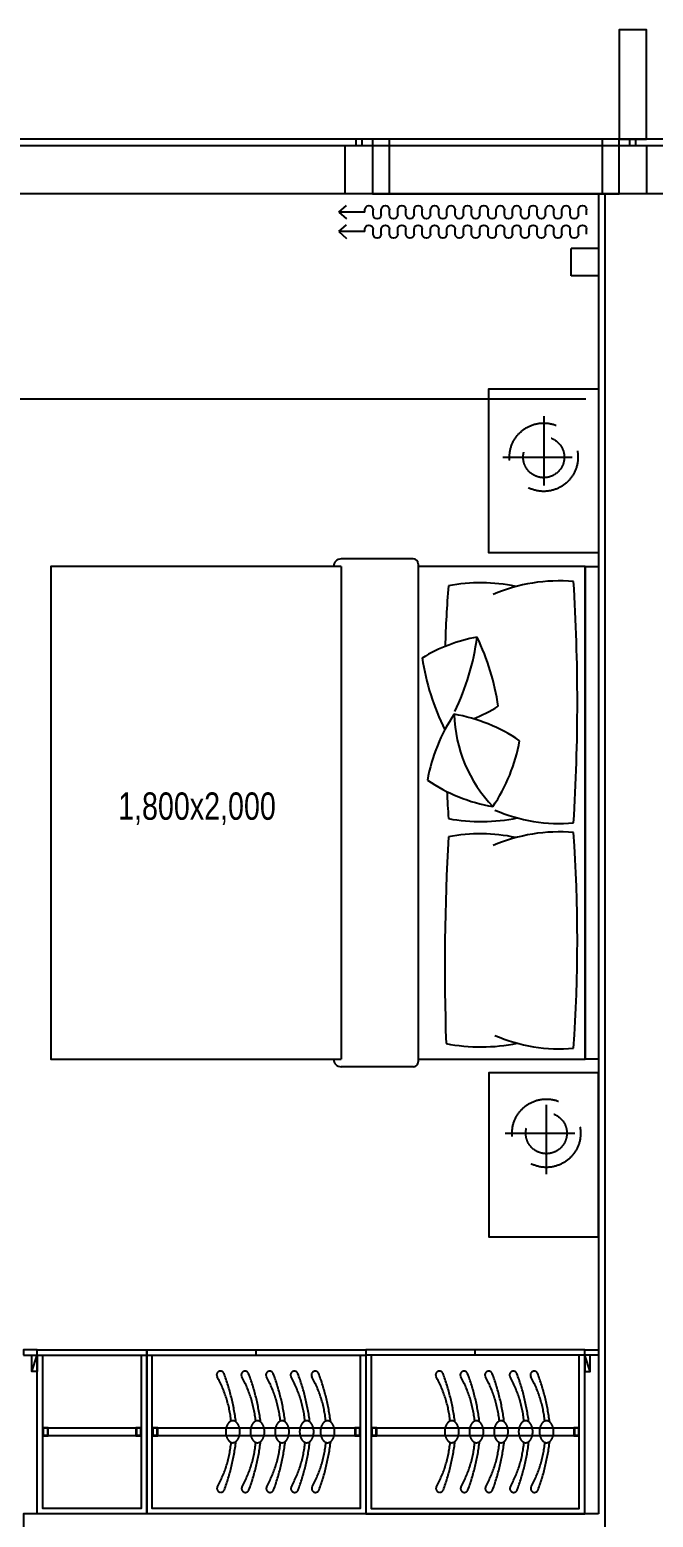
# Model space of a CAD drawing. Header units: millimetres. Extents: x 10000 to 302800, y 6800 to 229018.
# Drawn here: x 223176 to 225453, y 44590 to 50028 of the extents above; entities that cross this region are included whole.
import ezdxf
from ezdxf.enums import TextEntityAlignment as Align

# ---------------------------------------------------------------- set-up
doc = ezdxf.new("R2010")
doc.units = ezdxf.units.MM
doc.header["$LTSCALE"] = 400
doc.header["$MEASUREMENT"] = 0
for name, pattern in [('X-GRID_5~ROOF$0$CENTER2', [1.125, 0.75, -0.125, 0.125, -0.125]), ('X-ROOM TYPE-SR-1.3+1.7Bay$0$CONTINOUS', [0]), ('X-ROOM TYPE-SR-1.3+1.7Bay$0$HIDDEN', [0.375, 0.25, -0.125]), ('X-ROOM TYPE-SR-1.3+1.7Bay$0$X-ROOM TYPE-SR-3Bay$0$X-ROOM TYPE-SR-3Bay$0$HIDDEN2', [4.7625, 3.175, -1.5875])]:
    doc.linetypes.add(name, pattern=pattern)
doc.layers.get('0').update_dxf_attribs({"linetype": 'CONTINUOUS'})
for name, color, linetype in [('A-TXT1', 3, 'CONTINUOUS'), ('X-EXT_9F$0$A-ELES', 252, 'CONTINUOUS'), ('X-EXT_9F$0$A-WIN', 6, 'CONTINUOUS'), ('X-frame Hotel 9~19F$0$A-WINF', 4, 'CONTINUOUS'), ('X-GRID_5~ROOF$0$A-CEN1', 1, 'X-GRID_5~ROOF$0$CENTER2'), ('X-ROOM TYPE-SR-1.3+1.7Bay$0$.WA_BUILT-IN LOW', 252, 'CONTINUOUS'), ('X-ROOM TYPE-SR-1.3+1.7Bay$0$.WA_Built-in_Lower', 252, 'CONTINUOUS'), ('X-ROOM TYPE-SR-1.3+1.7Bay$0$.WA_Curtain', 252, 'CONTINUOUS'), ('X-ROOM TYPE-SR-1.3+1.7Bay$0$.WA_FP_Furn', 252, 'X-ROOM TYPE-SR-1.3+1.7Bay$0$CONTINOUS'), ('X-ROOM TYPE-SR-1.3+1.7Bay$0$.WA_Wall-Finish', 252, 'CONTINUOUS'), ('X-ROOM TYPE-SR-1.3+1.7Bay$0$A-WALD', 7, 'CONTINUOUS'), ('X-ROOM TYPE-SR-1.3+1.7Bay$0$X-ROOM TYPE-SR-3Bay$0$ID_FP-FURN LOOSE', 252, 'CONTINUOUS')]:
    doc.layers.add(name, color=color, linetype=linetype)
doc.styles.add('X-ROOM TYPE-SR-1.3+1.7Bay$0$Hrtext', font='', dxfattribs={"width": 0.8})
doc.styles.get('X-ROOM TYPE-SR-1.3+1.7Bay$0$Hrtext').set_extended_font_data('Dotum')

# ---------------------------------------------------------------- blocks, each defined once
blk = doc.blocks.new('X-frame Hotel 9~19F$0$frame_hotel(24Tglass)')
at = {"layer": 'X-frame Hotel 9~19F$0$A-WINF'}
for p, q in [((-50, 250), (50, 250)), ((-50, 74), (-50, 250)), ((50, 250), (50, 74)), ((-50, 74), (50, 74)), ((-11.5, 74), (-11.5, 50)), ((11.5, 50), (11.5, 74)), ((-11.5, 50), (11.5, 50))]:
    blk.add_line(p, q, dxfattribs=at)
blk = doc.blocks.new('X-frame Hotel 9~19F')
at = {"layer": 'X-frame Hotel 9~19F$0$A-WINF'}
for p, q in [((220548.8, 68021.2), (219648.8, 68021.2)), ((219648.8, 68021.2), (219648.8, 67821.2)), ((219708.8, 68021.2), (219708.8, 67821.2)), ((220488.8, 67821.2), (220488.8, 68021.2)), ((220548.8, 67821.2), (220548.8, 68021.2)), ((219648.8, 67821.2), (220548.8, 67821.2))]:
    blk.add_line(p, q, dxfattribs=at)
blk.add_lwpolyline([(220548.8, 68021.2), (220648.8, 68021.2), (220648.8, 68421.2), (220548.8, 68421.2)], close=True, dxfattribs=at)
at = {"rotation": 180}
for p in [(219598.8, 68071.2), (220598.8, 68071.2)]:
    blk.add_blockref('X-frame Hotel 9~19F$0$frame_hotel(24Tglass)', p, dxfattribs=at)
blk = doc.blocks.new('X-EXT_9F')
at = {"layer": 'X-EXT_9F$0$A-ELES', "ltscale": 10}
blk.add_lwpolyline([(175648.8, 36721.2), (234348.8, 36721.2, 0.414214), (236148.8, 38521.2), (236148.8, 66021.2, 0.414214), (234348.8, 67821.2), (175648.8, 67821.2, 0.414214), (173848.8, 66021.2), (173848.8, 38521.2, 0.414214)], format="xyb", close=True, dxfattribs=at)
at = {"layer": 'X-EXT_9F$0$A-WIN', "ltscale": 10}
for points in [[(175648.8, 36521.2), (234348.8, 36521.2, 0.414214), (236348.8, 38521.2), (236348.8, 66021.2, 0.414214), (234348.8, 68021.2), (175648.8, 68021.2, 0.414214), (173648.8, 66021.2), (173648.8, 38521.2, 0.414214)], [(175648.8, 36545.2), (234348.8, 36545.2, 0.414214), (236324.8, 38521.2), (236324.8, 66021.2, 0.414214), (234348.8, 67997.2), (175648.8, 67997.2, 0.414214), (173672.8, 66021.2), (173672.8, 38521.2, 0.414214)]]:
    blk.add_lwpolyline(points, format="xyb", close=True, dxfattribs=at)
blk.add_blockref('X-frame Hotel 9~19F', (0, 0))
blk = doc.blocks.new('X-GRID_5~ROOF')
at = {"layer": 'X-GRID_5~ROOF$0$A-CEN1', "ltscale": 10}
blk.add_lwpolyline([(251927.3, 67071.2), (158516.9, 67071.2)], dxfattribs=at)
blk = doc.blocks.new('X-ROOM TYPE-SR-1.3+1.7Bay$0$窗帘')
for p, q in [((-375, 52.9), (-375, 70.9)), ((-345, 52.9), (-345, 70.9)), ((-315, 52.9), (-315, 70.9)), ((-285, 52.9), (-285, 70.9)), ((-255, 52.9), (-255, 70.9)), ((-225, 52.9), (-225, 70.9)), ((-195, 52.9), (-195, 70.9)), ((-165, 52.9), (-165, 70.9)), ((-135, 52.9), (-135, 70.9)), ((-105, 52.9), (-105, 70.9)), ((-75, 52.9), (-75, 70.9)), ((-45, 52.9), (-45, 70.9)), ((-15, 52.9), (-15, 70.9)), ((15, 52.9), (15, 70.9)), ((45, 52.9), (45, 70.9)), ((75, 52.9), (75, 70.9)), ((105, 52.9), (105, 70.9)), ((135, 52.9), (135, 70.9)), ((165, 52.9), (165, 70.9)), ((195, 52.9), (195, 70.9)), ((225, 52.9), (225, 70.9)), ((255, 52.9), (255, 70.9)), ((285, 52.9), (285, 70.9)), ((315, 52.9), (315, 70.9)), ((345, 52.9), (345, 70.9)), ((375, 52.9), (375, 70.9)), ((405, 52.9), (405, 70.9)), ((435, 61.9), (435, 70.9)), ((435, 61.9), (530.1, 61.9)), ((530.1, 61.9), (501.5, 86.5)), ((530.1, 61.9), (501.5, 37.2)), ((-375, -18), (-375, 0)), ((-345, -18), (-345, 0)), ((-315, -18), (-315, 0)), ((-285, -18), (-285, 0)), ((-255, -18), (-255, 0)), ((-225, -18), (-225, 0)), ((-195, -18), (-195, 0)), ((-165, -18), (-165, 0)), ((-135, -18), (-135, 0)), ((-105, -18), (-105, 0)), ((-75, -18), (-75, 0)), ((-45, -18), (-45, 0)), ((-15, -18), (-15, 0)), ((15, -18), (15, 0)), ((45, -18), (45, 0)), ((75, -18), (75, 0)), ((105, -18), (105, 0)), ((135, -18), (135, 0)), ((165, -18), (165, 0)), ((195, -18), (195, 0)), ((225, -18), (225, 0)), ((255, -18), (255, 0)), ((285, -18), (285, 0)), ((315, -18), (315, 0)), ((345, -18), (345, 0)), ((375, -18), (375, 0)), ((405, -18), (405, 0)), ((435, -9), (435, 0)), ((530.1, -9), (501.5, 15.7)), ((435, -9), (530.1, -9)), ((530.1, -9), (501.5, -33.7))]:
    blk.add_line(p, q)
for centre, start, end in [((-360, 70.9), 0, 180), ((-300, 70.9), 0, 180), ((-240, 70.9), 0, 180), ((-180, 70.9), 0, 180), ((-120, 70.9), 0, 180), ((-60, 70.9), 0, 180), ((0, 70.9), 0, 180), ((60, 70.9), 0, 180), ((120, 70.9), 0, 180), ((180, 70.9), 0, 180), ((240, 70.9), 0, 180), ((300, 70.9), 0, 180), ((360, 70.9), 0, 180), ((420, 70.9), 0, 180), ((-360, 0), 0, 180), ((-330, 52.9), 180, 0), ((-300, 0), 0, 180), ((-270, 52.9), 180, 0), ((-240, 0), 0, 180), ((-210, 52.9), 180, 0), ((-180, 0), 0, 180), ((-150, 52.9), 180, 0), ((-120, 0), 0, 180), ((-90, 52.9), 180, 0), ((-60, 0), 0, 180), ((-30, 52.9), 180, 0), ((0, 0), 0, 180), ((30, 52.9), 180, 0), ((60, 0), 0, 180), ((90, 52.9), 180, 0), ((120, 0), 0, 180), ((150, 52.9), 180, 0), ((180, 0), 0, 180), ((210, 52.9), 180, 0), ((240, 0), 0, 180), ((270, 52.9), 180, 0), ((300, 0), 0, 180), ((330, 52.9), 180, 0), ((360, 0), 0, 180), ((390, 52.9), 180, 0), ((420, 0), 0, 180), ((-330, -18), 180, 0), ((-270, -18), 180, 0), ((-210, -18), 180, 0), ((-150, -18), 180, 0), ((-90, -18), 180, 0), ((-30, -18), 180, 0), ((30, -18), 180, 0), ((90, -18), 180, 0), ((150, -18), 180, 0), ((210, -18), 180, 0), ((270, -18), 180, 0), ((330, -18), 180, 0), ((390, -18), 180, 0)]:
    blk.add_arc(centre, 15, start, end)
blk = doc.blocks.new('X-ROOM TYPE-SR-1.3+1.7Bay')
at = {"layer": 'X-ROOM TYPE-SR-1.3+1.7Bay$0$.WA_BUILT-IN LOW', "linetype": 'X-ROOM TYPE-SR-1.3+1.7Bay$0$HIDDEN', "ltscale": 100}
for p, q in [((218443.8, 63311.2), (218783.9, 63311.2)), ((218443.8, 63311.2), (218443.8, 63281.2)), ((218463.7, 63311.2), (218443.8, 63311.2)), ((218443.8, 63311.2), (218443.8, 63281.2)), ((218461.7, 63309.2), (218445.8, 63309.2)), ((218445.8, 63309.2), (218445.8, 63283.2)), ((218461.7, 63283.2), (218461.7, 63309.2)), ((218463.7, 63281.2), (218463.7, 63311.2)), ((218783.9, 63311.2), (218783.9, 63281.2)), ((218803.8, 63311.2), (218783.9, 63311.2)), ((218783.9, 63311.2), (218783.9, 63281.2)), ((218801.8, 63309.2), (218785.9, 63309.2)), ((218785.9, 63309.2), (218785.9, 63283.2)), ((218801.8, 63283.2), (218801.8, 63309.2)), ((218803.8, 63281.2), (218803.8, 63311.2)), ((218843.8, 63311.2), (219583.9, 63311.2)), ((218843.8, 63311.2), (218843.8, 63281.2)), ((218863.7, 63311.2), (218843.8, 63311.2)), ((218843.8, 63311.2), (218843.8, 63281.2)), ((218861.7, 63309.2), (218845.8, 63309.2)), ((218845.8, 63309.2), (218845.8, 63283.2)), ((218861.7, 63283.2), (218861.7, 63309.2)), ((218863.7, 63281.2), (218863.7, 63311.2)), ((219583.9, 63311.2), (219583.9, 63281.2)), ((219603.8, 63311.2), (219583.9, 63311.2)), ((219583.9, 63311.2), (219583.9, 63281.2)), ((219601.8, 63309.2), (219585.9, 63309.2)), ((219585.9, 63309.2), (219585.9, 63283.2)), ((219601.8, 63283.2), (219601.8, 63309.2)), ((219603.8, 63281.2), (219603.8, 63311.2)), ((219643.8, 63311.2), (220383.9, 63311.2)), ((219643.8, 63311.2), (219643.8, 63281.2)), ((219663.7, 63311.2), (219643.8, 63311.2)), ((219643.8, 63311.2), (219643.8, 63281.2)), ((219661.7, 63309.2), (219645.8, 63309.2)), ((219645.8, 63309.2), (219645.8, 63283.2)), ((219661.7, 63283.2), (219661.7, 63309.2)), ((219663.7, 63281.2), (219663.7, 63311.2)), ((220383.9, 63311.2), (220383.9, 63281.2)), ((220403.8, 63311.2), (220383.9, 63311.2)), ((220383.9, 63311.2), (220383.9, 63281.2)), ((220401.8, 63309.2), (220385.9, 63309.2)), ((220385.9, 63309.2), (220385.9, 63283.2)), ((220401.8, 63283.2), (220401.8, 63309.2)), ((220403.8, 63281.2), (220403.8, 63311.2)), ((220403.8, 63281.2), (220403.8, 63311.2)), ((218783.9, 63281.2), (218443.8, 63281.2)), ((218443.8, 63281.2), (218463.7, 63281.2)), ((218445.8, 63283.2), (218461.7, 63283.2)), ((218783.9, 63281.2), (218803.8, 63281.2)), ((218785.9, 63283.2), (218801.8, 63283.2)), ((219583.9, 63281.2), (218843.8, 63281.2)), ((218843.8, 63281.2), (218863.7, 63281.2)), ((218845.8, 63283.2), (218861.7, 63283.2)), ((219583.9, 63281.2), (219603.8, 63281.2)), ((219585.9, 63283.2), (219601.8, 63283.2)), ((220383.9, 63281.2), (219643.8, 63281.2)), ((219643.8, 63281.2), (219663.7, 63281.2)), ((219645.8, 63283.2), (219661.7, 63283.2)), ((220383.9, 63281.2), (220403.8, 63281.2)), ((220385.9, 63283.2), (220401.8, 63283.2))]:
    blk.add_line(p, q, dxfattribs=at)
for centre, radius, start, end in [((219092.8, 63504), 13.9, 20.4349, 209.2632), ((219182.8, 63503.8), 13.9, 20.4349, 209.2632), ((219272.8, 63503.8), 13.9, 20.4349, 209.2632), ((219362.8, 63503.8), 13.9, 20.4349, 209.2632), ((219438.9, 63503.8), 13.9, 20.4349, 209.2632), ((219892.8, 63504), 13.9, 20.4349, 209.2632), ((219982.8, 63503.8), 13.9, 20.4349, 209.2632), ((220072.8, 63503.8), 13.9, 20.4349, 209.2632), ((220162.8, 63503.8), 13.9, 20.4349, 209.2632), ((220238.9, 63503.8), 13.9, 20.4349, 209.2632), ((218717.3, 63293.6), 416.5, 5.7662, 29.2632), ((218368.7, 63234.2), 786.7, 7.168, 20.4349), ((218807.3, 63293.4), 416.5, 5.7662, 29.2632), ((218458.7, 63234), 786.7, 7.168, 20.4349), ((218897.3, 63293.4), 416.5, 5.7662, 29.2632), ((218548.7, 63234), 786.7, 7.168, 20.4349), ((218987.2, 63293.4), 416.5, 5.7662, 29.2632), ((218638.6, 63234), 786.7, 7.168, 20.4349), ((219063.3, 63293.4), 416.5, 5.7662, 29.2632), ((218714.7, 63234), 786.7, 7.168, 20.4349), ((219517.3, 63293.6), 416.5, 5.7662, 29.2632), ((219168.7, 63234.2), 786.7, 7.168, 20.4349), ((219607.3, 63293.4), 416.5, 5.7662, 29.2632), ((219258.7, 63234), 786.7, 7.168, 20.4349), ((219697.3, 63293.4), 416.5, 5.7662, 29.2632), ((219348.7, 63234), 786.7, 7.168, 20.4349), ((219787.2, 63293.4), 416.5, 5.7662, 29.2632), ((219438.6, 63234), 786.7, 7.168, 20.4349), ((219863.3, 63293.4), 416.5, 5.7662, 29.2632), ((219514.7, 63234), 786.7, 7.168, 20.4349), ((218717.3, 63296.9), 416.5, 331.0704, 354.5674), ((218368.4, 63354.2), 786.7, 339.8987, 353.1656), ((218807.3, 63296.7), 416.5, 331.0704, 354.5674), ((218458.3, 63354.1), 786.7, 339.8987, 353.1656), ((218897.3, 63296.7), 416.5, 331.0704, 354.5674), ((218548.3, 63354.1), 786.7, 339.8987, 353.1656), ((218987.2, 63296.7), 416.5, 331.0704, 354.5674), ((218638.3, 63354.1), 786.7, 339.8987, 353.1656), ((219063.3, 63296.7), 416.5, 331.0704, 354.5674), ((218714.4, 63354.1), 786.7, 339.8987, 353.1656), ((219517.3, 63296.9), 416.5, 331.0704, 354.5674), ((219168.4, 63354.2), 786.7, 339.8987, 353.1656), ((219607.3, 63296.7), 416.5, 331.0704, 354.5674), ((219258.3, 63354.1), 786.7, 339.8987, 353.1656), ((219697.3, 63296.7), 416.5, 331.0704, 354.5674), ((219348.3, 63354.1), 786.7, 339.8987, 353.1656), ((219787.2, 63296.7), 416.5, 331.0704, 354.5674), ((219438.3, 63354.1), 786.7, 339.8987, 353.1656), ((219863.3, 63296.7), 416.5, 331.0704, 354.5674), ((219514.4, 63354.1), 786.7, 339.8987, 353.1656), ((219094, 63088.7), 13.9, 151.0704, 339.8987), ((219184, 63088.5), 13.9, 151.0704, 339.8987), ((219274, 63088.5), 13.9, 151.0704, 339.8987), ((219364, 63088.5), 13.9, 151.0704, 339.8987), ((219440.1, 63088.5), 13.9, 151.0704, 339.8987), ((219894, 63088.7), 13.9, 151.0704, 339.8987), ((219984, 63088.5), 13.9, 151.0704, 339.8987), ((220074, 63088.5), 13.9, 151.0704, 339.8987), ((220164, 63088.5), 13.9, 151.0704, 339.8987), ((220240.1, 63088.5), 13.9, 151.0704, 339.8987)]:
    blk.add_arc(centre, radius, start, end, dxfattribs=at)
at = {"layer": 'X-ROOM TYPE-SR-1.3+1.7Bay$0$.WA_BUILT-IN LOW', "linetype": 'X-ROOM TYPE-SR-1.3+1.7Bay$0$HIDDEN', "ltscale": 50}
for centre, radius, start, end in [((219174.6, 63296.6), 62.4, 165.2871, 180.1668), ((219174.6, 63296.6), 62.4, 180.1668, 195.0465), ((219156.5, 63301.3), 43.7, 147.4883, 165.2871), ((219145.1, 63308.6), 30.1, 123.0186, 147.4883), ((219137.9, 63319.7), 16.9, 90.1668, 123.0186), ((219137.9, 63319.7), 16.9, 57.315, 90.1668), ((219130.8, 63308.5), 30.1, 32.8453, 57.315), ((219119.4, 63301.2), 43.7, 15.0465, 32.8453), ((219101.4, 63296.3), 62.4, 0.1668, 15.0465), ((219101.4, 63296.3), 62.4, 345.2871, 0.1668), ((219264.6, 63296.4), 62.4, 165.2871, 180.1668), ((219264.6, 63296.4), 62.4, 180.1668, 195.0465), ((219246.5, 63301.1), 43.7, 147.4883, 165.2871), ((219235.1, 63308.4), 30.1, 123.0186, 147.4883), ((219227.9, 63319.5), 16.9, 90.1668, 123.0186), ((219227.9, 63319.5), 16.9, 57.315, 90.1668), ((219220.8, 63308.4), 30.1, 32.8453, 57.315), ((219209.4, 63301), 43.7, 15.0465, 32.8453), ((219191.4, 63296.2), 62.4, 0.1668, 15.0465), ((219191.4, 63296.2), 62.4, 345.2871, 0.1668), ((219354.6, 63296.4), 62.4, 165.2871, 180.1668), ((219354.6, 63296.4), 62.4, 180.1668, 195.0465), ((219336.5, 63301.1), 43.7, 147.4883, 165.2871), ((219325.1, 63308.4), 30.1, 123.0186, 147.4883), ((219317.9, 63319.5), 16.9, 90.1668, 123.0186), ((219317.9, 63319.5), 16.9, 57.315, 90.1668), ((219310.7, 63308.4), 30.1, 32.8453, 57.315), ((219299.4, 63301), 43.7, 15.0465, 32.8453), ((219281.3, 63296.2), 62.4, 0.1668, 15.0465), ((219281.3, 63296.2), 62.4, 345.2871, 0.1668), ((219444.5, 63296.4), 62.4, 165.2871, 180.1668), ((219444.5, 63296.4), 62.4, 180.1668, 195.0465), ((219426.5, 63301.1), 43.7, 147.4883, 165.2871), ((219415.1, 63308.4), 30.1, 123.0186, 147.4883), ((219407.9, 63319.5), 16.9, 90.1668, 123.0186), ((219407.9, 63319.5), 16.9, 57.315, 90.1668), ((219400.7, 63308.4), 30.1, 32.8453, 57.315), ((219389.3, 63301), 43.7, 15.0465, 32.8453), ((219371.3, 63296.2), 62.4, 0.1668, 15.0465), ((219371.3, 63296.2), 62.4, 345.2871, 0.1668), ((219520.6, 63296.4), 62.4, 165.2871, 180.1668), ((219520.6, 63296.4), 62.4, 180.1668, 195.0465), ((219502.6, 63301.1), 43.7, 147.4883, 165.2871), ((219491.1, 63308.4), 30.1, 123.0186, 147.4883), ((219483.9, 63319.5), 16.9, 90.1668, 123.0186), ((219483.9, 63319.5), 16.9, 57.315, 90.1668), ((219476.8, 63308.4), 30.1, 32.8453, 57.315), ((219465.4, 63301), 43.7, 15.0465, 32.8453), ((219447.4, 63296.2), 62.4, 0.1668, 15.0465), ((219447.4, 63296.2), 62.4, 345.2871, 0.1668), ((219974.6, 63296.6), 62.4, 165.2871, 180.1668), ((219974.6, 63296.6), 62.4, 180.1668, 195.0465), ((219956.5, 63301.3), 43.7, 147.4883, 165.2871), ((219945.1, 63308.6), 30.1, 123.0186, 147.4883), ((219937.9, 63319.7), 16.9, 90.1668, 123.0186), ((219937.9, 63319.7), 16.9, 57.315, 90.1668), ((219930.8, 63308.5), 30.1, 32.8453, 57.315), ((219919.4, 63301.2), 43.7, 15.0465, 32.8453), ((219901.4, 63296.3), 62.4, 0.1668, 15.0465), ((219901.4, 63296.3), 62.4, 345.2871, 0.1668), ((220064.6, 63296.4), 62.4, 165.2871, 180.1668), ((220064.6, 63296.4), 62.4, 180.1668, 195.0465), ((220046.5, 63301.1), 43.7, 147.4883, 165.2871), ((220035.1, 63308.4), 30.1, 123.0186, 147.4883), ((220027.9, 63319.5), 16.9, 90.1668, 123.0186), ((220027.9, 63319.5), 16.9, 57.315, 90.1668), ((220020.8, 63308.4), 30.1, 32.8453, 57.315), ((220009.4, 63301), 43.7, 15.0465, 32.8453), ((219991.4, 63296.2), 62.4, 0.1668, 15.0465), ((219991.4, 63296.2), 62.4, 345.2871, 0.1668), ((220154.6, 63296.4), 62.4, 165.2871, 180.1668), ((220154.6, 63296.4), 62.4, 180.1668, 195.0465), ((220136.5, 63301.1), 43.7, 147.4883, 165.2871), ((220125.1, 63308.4), 30.1, 123.0186, 147.4883), ((220117.9, 63319.5), 16.9, 90.1668, 123.0186), ((220117.9, 63319.5), 16.9, 57.315, 90.1668), ((220110.7, 63308.4), 30.1, 32.8453, 57.315), ((220099.4, 63301), 43.7, 15.0465, 32.8453), ((220081.3, 63296.2), 62.4, 0.1668, 15.0465), ((220081.3, 63296.2), 62.4, 345.2871, 0.1668), ((220244.5, 63296.4), 62.4, 165.2871, 180.1668), ((220244.5, 63296.4), 62.4, 180.1668, 195.0465), ((220226.5, 63301.1), 43.7, 147.4883, 165.2871), ((220215.1, 63308.4), 30.1, 123.0186, 147.4883), ((220207.9, 63319.5), 16.9, 90.1668, 123.0186), ((220207.9, 63319.5), 16.9, 57.315, 90.1668), ((220200.7, 63308.4), 30.1, 32.8453, 57.315), ((220189.3, 63301), 43.7, 15.0465, 32.8453), ((220171.3, 63296.2), 62.4, 0.1668, 15.0465), ((220171.3, 63296.2), 62.4, 345.2871, 0.1668), ((220320.6, 63296.4), 62.4, 165.2871, 180.1668), ((220320.6, 63296.4), 62.4, 180.1668, 195.0465), ((220302.6, 63301.1), 43.7, 147.4883, 165.2871), ((220291.1, 63308.4), 30.1, 123.0186, 147.4883), ((220283.9, 63319.5), 16.9, 90.1668, 123.0186), ((220283.9, 63319.5), 16.9, 57.315, 90.1668), ((220276.8, 63308.4), 30.1, 32.8453, 57.315), ((220265.4, 63301), 43.7, 15.0465, 32.8453), ((220247.4, 63296.2), 62.4, 0.1668, 15.0465), ((220247.4, 63296.2), 62.4, 345.2871, 0.1668), ((219156.6, 63291.7), 43.7, 195.0465, 212.8453), ((219145.2, 63284.4), 30.1, 212.8453, 237.315), ((219138, 63273.2), 16.9, 237.315, 270.1668), ((219138, 63273.2), 16.9, 270.1668, 303.0186), ((219130.8, 63284.3), 30.1, 303.0186, 327.4883), ((219119.4, 63291.6), 43.7, 327.4883, 345.2871), ((219246.5, 63291.5), 43.7, 195.0465, 212.8453), ((219235.2, 63284.2), 30.1, 212.8453, 237.315), ((219228, 63273.1), 16.9, 237.315, 270.1668), ((219228, 63273.1), 16.9, 270.1668, 303.0186), ((219220.8, 63284.1), 30.1, 303.0186, 327.4883), ((219209.4, 63291.4), 43.7, 327.4883, 345.2871), ((219336.5, 63291.5), 43.7, 195.0465, 212.8453), ((219325.1, 63284.2), 30.1, 212.8453, 237.315), ((219318, 63273.1), 16.9, 237.315, 270.1668), ((219318, 63273.1), 16.9, 270.1668, 303.0186), ((219310.8, 63284.1), 30.1, 303.0186, 327.4883), ((219299.4, 63291.4), 43.7, 327.4883, 345.2871), ((219426.5, 63291.5), 43.7, 195.0465, 212.8453), ((219415.1, 63284.2), 30.1, 212.8453, 237.315), ((219408, 63273.1), 16.9, 237.315, 270.1668), ((219408, 63273.1), 16.9, 270.1668, 303.0186), ((219400.8, 63284.1), 30.1, 303.0186, 327.4883), ((219389.4, 63291.4), 43.7, 327.4883, 345.2871), ((219502.6, 63291.5), 43.7, 195.0465, 212.8453), ((219491.2, 63284.2), 30.1, 212.8453, 237.315), ((219484.1, 63273.1), 16.9, 237.315, 270.1668), ((219484.1, 63273.1), 16.9, 270.1668, 303.0186), ((219476.9, 63284.1), 30.1, 303.0186, 327.4883), ((219465.5, 63291.4), 43.7, 327.4883, 345.2871), ((219956.6, 63291.7), 43.7, 195.0465, 212.8453), ((219945.2, 63284.4), 30.1, 212.8453, 237.315), ((219938, 63273.2), 16.9, 237.315, 270.1668), ((219938, 63273.2), 16.9, 270.1668, 303.0186), ((219930.8, 63284.3), 30.1, 303.0186, 327.4883), ((219919.4, 63291.6), 43.7, 327.4883, 345.2871), ((220046.5, 63291.5), 43.7, 195.0465, 212.8453), ((220035.2, 63284.2), 30.1, 212.8453, 237.315), ((220028, 63273.1), 16.9, 237.315, 270.1668), ((220028, 63273.1), 16.9, 270.1668, 303.0186), ((220020.8, 63284.1), 30.1, 303.0186, 327.4883), ((220009.4, 63291.4), 43.7, 327.4883, 345.2871), ((220136.5, 63291.5), 43.7, 195.0465, 212.8453), ((220125.1, 63284.2), 30.1, 212.8453, 237.315), ((220118, 63273.1), 16.9, 237.315, 270.1668), ((220118, 63273.1), 16.9, 270.1668, 303.0186), ((220110.8, 63284.1), 30.1, 303.0186, 327.4883), ((220099.4, 63291.4), 43.7, 327.4883, 345.2871), ((220226.5, 63291.5), 43.7, 195.0465, 212.8453), ((220215.1, 63284.2), 30.1, 212.8453, 237.315), ((220208, 63273.1), 16.9, 237.315, 270.1668), ((220208, 63273.1), 16.9, 270.1668, 303.0186), ((220200.8, 63284.1), 30.1, 303.0186, 327.4883), ((220189.4, 63291.4), 43.7, 327.4883, 345.2871), ((220302.6, 63291.5), 43.7, 195.0465, 212.8453), ((220291.2, 63284.2), 30.1, 212.8453, 237.315), ((220284.1, 63273.1), 16.9, 237.315, 270.1668), ((220284.1, 63273.1), 16.9, 270.1668, 303.0186), ((220276.9, 63284.1), 30.1, 303.0186, 327.4883), ((220265.5, 63291.4), 43.7, 327.4883, 345.2871)]:
    blk.add_arc(centre, radius, start, end, dxfattribs=at)
at = {"layer": 'X-ROOM TYPE-SR-1.3+1.7Bay$0$.WA_Built-in_Lower'}
for p, q in [((218403.8, 63516.2), (218423.8, 63576.2)), ((218423.8, 63576.2), (218823.8, 63576.2)), ((218823.8, 63576.2), (219623.8, 63576.2)), ((219223.8, 63576.2), (219223.8, 63596.2)), ((220423.8, 63576.2), (219623.8, 63576.2)), ((220023.8, 63576.2), (220023.8, 63596.2)), ((220443.8, 63516.2), (220423.8, 63576.2))]:
    blk.add_line(p, q, dxfattribs=at)
for points in [[(218373.8, 63576.2), (218423.8, 63576.2), (218423.8, 63596.2), (218373.8, 63596.2)], [(218423.8, 63576.2), (218423.8, 63516.2), (218403.8, 63516.2), (218403.8, 63576.2)], [(218423.8, 63596.2), (218823.8, 63596.2), (218823.8, 62996.2), (218423.8, 62996.2)], [(218823.8, 63596.2), (219623.8, 63596.2), (219623.8, 62996.2), (218823.8, 62996.2)], [(220423.8, 63596.2), (219623.8, 63596.2), (219623.8, 62996.2), (220423.8, 62996.2)], [(220473.8, 63576.2), (220423.8, 63576.2), (220423.8, 63596.2), (220473.8, 63596.2)], [(220423.8, 63576.2), (220423.8, 63516.2), (220443.8, 63516.2), (220443.8, 63576.2)]]:
    blk.add_lwpolyline(points, close=True, dxfattribs=at)
for points in [[(218803.8, 63576.2), (218803.8, 63016.2), (218443.8, 63016.2), (218443.8, 63576.2)], [(219603.8, 63576.2), (219603.8, 63016.2), (218843.8, 63016.2), (218843.8, 63576.2)], [(219643.8, 63576.2), (219643.8, 63016.2), (220403.8, 63016.2), (220403.8, 63576.2)]]:
    blk.add_lwpolyline(points, dxfattribs=at)
at = {"layer": 'X-ROOM TYPE-SR-1.3+1.7Bay$0$.WA_FP_Furn', "ltscale": 0.2}
for p, q in [((219797.1, 66486.8), (219534.1, 66486.8)), ((219534.1, 66458.7), (219534.1, 64658.7)), ((219815.3, 66468.6), (219815.3, 64648.8)), ((219797.1, 64630.6), (219534.1, 64630.6))]:
    blk.add_line(p, q, dxfattribs=at)
for points in [[(220473.8, 67108.7), (220473.8, 66508.7), (220073.8, 66508.7), (220073.8, 67108.7)], [(220426.9, 64658.7), (220426.9, 66458.7), (220473.8, 66458.7), (220473.8, 64658.7)], [(220473.8, 64008.7), (220473.8, 64608.7), (220073.8, 64608.7), (220073.8, 64008.7)]]:
    blk.add_lwpolyline(points, close=True, dxfattribs=at)
for points in [[(219534.1, 66458.7), (218473.8, 66458.7), (218473.8, 64658.7), (219534.1, 64658.7)], [(219815.3, 64658.7), (220424.6, 64658.7), (220424.6, 66458.7), (219815.3, 66458.7)]]:
    blk.add_lwpolyline(points, dxfattribs=at)
for centre, radius, start, end in [((219532.9, 66461.1), 25.8, 87.3253, 185.2996), ((219797.1, 66468.6), 18.2, 0, 90), ((220042.1, 65764.2), 635.3, 78.2454, 100.5709), ((220331.5, 65786.6), 620, 85.2577, 113.0661), ((213401.6, 65963.2), 6995.1, 356.38288, 3.61712), ((223827.1, 66070), 3914.6, 175.3294, 178.5799), ((220136.1, 65621.5), 589.1, 100.3369, 121.339), ((219154.7, 66315.2), 883.1, 334.0546, 352.5719), ((219231.6, 65819), 885.5, 8.3971, 25.5603), ((220689.7, 66252.7), 869.4, 188.4677, 206.6572), ((220463.1, 65569.4), 623.6, 145.8861, 169.9439), ((220453.8, 65932.6), 507.2, 181.5211, 223.8303), ((219840.3, 65314.1), 614.4, 55.8051, 80.0249), ((219801.2, 66451.4), 589.1, 291.3638, 301.339), ((219571.6, 65931.1), 623.6, 325.8861, 349.9439), ((220194.3, 66186.4), 614.4, 235.8051, 260.0249), ((227513.5, 65981.9), 7601, 182.60426, 183.35146), ((220044, 66188), 661.2, 259.6741, 281.6159), ((220332.3, 66112.2), 592.6, 246.4309, 274.8797), ((228784.5, 64991.1), 8872, 176.8982, 181.78118), ((220042.1, 64846.6), 635.3, 78.2454, 100.5709), ((220331.5, 64869), 620, 85.2577, 113.0661), ((214807, 65092.4), 5589.6, 355.9534, 4.0466), ((220044, 65364.2), 661.2, 258.9056, 281.6159), ((220332.3, 65288.4), 592.6, 246.4309, 274.8797), ((219532.9, 64656.3), 25.8, 174.7004, 272.6747), ((219797.1, 64648.8), 18.2, 270, 0.0028)]:
    blk.add_arc(centre, radius, start, end, dxfattribs=at)
at = {"layer": 'X-ROOM TYPE-SR-1.3+1.7Bay$0$.WA_Wall-Finish'}
for p, q in [((220473.8, 67821.2), (220473.8, 67621.2)), ((220473.8, 67621.2), (220373.8, 67621.2)), ((220373.8, 67521.2), (220373.8, 67621.2)), ((220473.8, 67521.2), (220373.8, 67521.2))]:
    blk.add_line(p, q, dxfattribs=at)
for points in [[(220473.8, 67821.2), (220473.8, 62996.2)], [(220473.8, 62996.2), (218373.8, 62996.2), (218373.8, 62806.2), (220473.8, 62806.2)]]:
    blk.add_lwpolyline(points, dxfattribs=at)
at = {"layer": 'X-ROOM TYPE-SR-1.3+1.7Bay$0$A-WALD'}
blk.add_line((220498.8, 58871.2), (220498.8, 67821.2), dxfattribs=at)
at = {"layer": 'X-ROOM TYPE-SR-1.3+1.7Bay$0$X-ROOM TYPE-SR-3Bay$0$ID_FP-FURN LOOSE', "linetype": 'X-ROOM TYPE-SR-1.3+1.7Bay$0$X-ROOM TYPE-SR-3Bay$0$X-ROOM TYPE-SR-3Bay$0$HIDDEN2', "ltscale": 0.2}
for p, q in [((220273.8, 67008.7), (220273.8, 66708.7)), ((220123.8, 66858.7), (220423.8, 66858.7)), ((220283.3, 64237.6), (220283.3, 64537.6)), ((220133.3, 64387.6), (220433.3, 64387.6))]:
    blk.add_line(p, q, dxfattribs=at)
for centre, radius in [((220273.8, 66858.7), 125), ((220273.8, 66858.7), 75), ((220283.3, 64387.6), 125), ((220283.3, 64387.6), 75)]:
    blk.add_circle(centre, radius, dxfattribs=at)
at = {"layer": 'X-ROOM TYPE-SR-1.3+1.7Bay$0$.WA_Curtain', "xscale": -1, "rotation": 359.9999975420656}
blk.add_blockref('X-ROOM TYPE-SR-1.3+1.7Bay$0$窗帘', (220055.2, 67692.3), dxfattribs=at)
at = {"layer": 'X-ROOM TYPE-SR-1.3+1.7Bay$0$.WA_Built-in_Lower', "ltscale": 2, "style": 'X-ROOM TYPE-SR-1.3+1.7Bay$0$Hrtext', "width": 0.8}
blk.add_text('1,800x2,000', height=100, dxfattribs=at).set_placement((219007.1, 65583.3), align=Align.MIDDLE_CENTER)
blk = doc.blocks.new('X-INT-HOTEL-9F~20F')
blk.add_blockref('X-ROOM TYPE-SR-1.3+1.7Bay', (0, 0))
blk = doc.blocks.new('X-BASE-9F')
for name in ['X-GRID_5~ROOF', 'X-EXT_9F']:
    blk.add_blockref(name, (0, 0))
blk.add_blockref('X-INT-HOTEL-9F~20F', (0, 0))

msp = doc.modelspace()

# ---------------------------------------------------------------- block references
at = {"layer": 'A-TXT1'}
msp.add_blockref('X-BASE-9F', (4779.3, -18393.7), dxfattribs=at)

doc.saveas('drawing.dxf')
